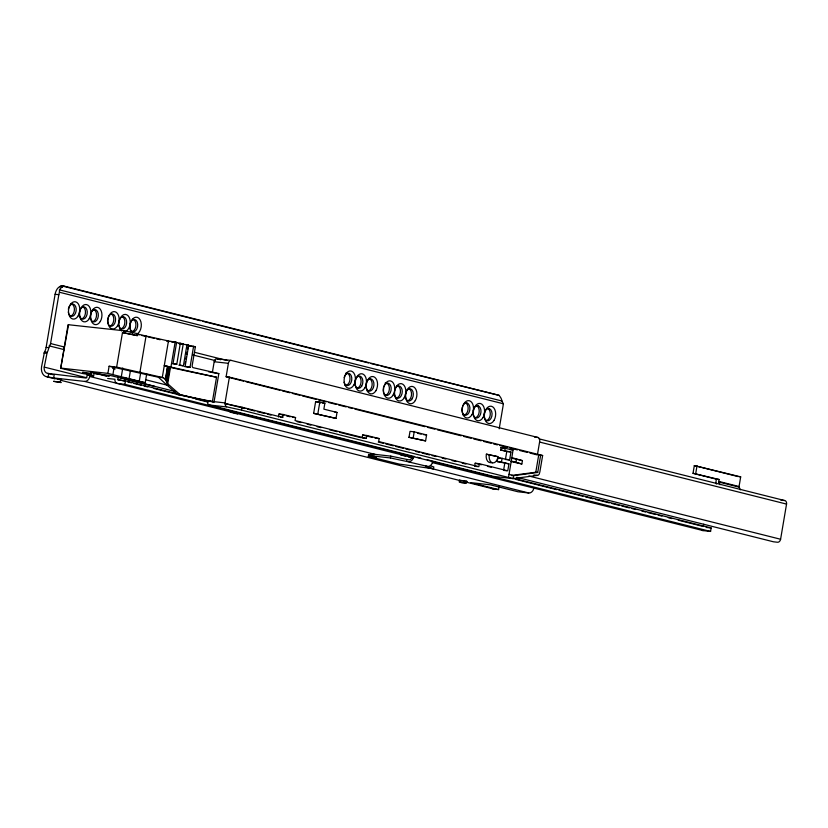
<?xml version="1.0" encoding="UTF-8"?>
<svg xmlns="http://www.w3.org/2000/svg" width="828" height="828" viewBox="0 0 828 828"><rect width="100%" height="100%" fill="white"/><g stroke="black" fill="none" stroke-linecap="round" stroke-linejoin="round"><path stroke-width="1.24" d="M118.052 377.102L117.949 380L125.494 380.859L208.263 401.642M740.284 489.824L739.042 486.647L740.687 476.856L694.319 465.584L693.015 473.305L719.087 479.484L718.756 481.803L719.987 484.722M122.482 332.577L137.21 335.599L122.482 332.577L116.644 367.104L163.53 377.723L166.107 380.373L167.152 383.209A5.848 1.946 28.7 0 0 167.701 383.747A269.421 89.683 28.7 0 0 180.421 394.884A224.077 14.852 9.6 0 0 212.413 401.559L214.048 401.932L218.84 373.583L193.328 367.715A1.977 1.47 -84.7 0 1 192.199 365.448L195.387 346.715L188.256 345.524M137.541 333.663L124.459 330.827L68.072 324.679L60.703 368.263L82.903 373.583L92.011 374.96M499.201 428.811L503.01 406.269A9.822 6.313 -83.6 0 0 503.227 403.722A12.161 6.438 61.6 0 0 501.944 401.011A9.822 6.313 -83.6 0 0 500.309 397.016L499.098 395.36L63.932 286.053L61.241 285.753L59.595 286.685A9.822 6.313 -83.6 0 0 55.103 294.282L46.12 347.398A9.822 6.313 -83.6 0 1 44.484 352.014L41.555 366.794A9.429 7.193 -75.9 0 0 47.165 376.875L54.689 378.758M52.775 374.66L47.755 373.397A5.889 4.492 -75.9 0 1 44.246 367.094L47.175 352.324A9.822 6.313 -83.6 0 0 48.811 347.698L50.58 343.548L58.84 294.696A9.822 6.313 -83.6 0 1 59.471 292.253A12.161 6.438 61.6 0 1 59.492 289.872A9.822 6.313 -83.6 0 1 62.286 286.985L63.932 286.053M47.165 376.875L48.086 376.978L48.676 373.5L85.191 377.941A1.966 1.501 -75.9 0 0 87.012 376.171L87.23 374.918L93.605 376.15L94.195 372.704L91.504 372.403L90.914 375.85L93.605 376.15M48.086 376.978L53.644 377.941L54.234 374.463M60.703 368.263L68.569 324.555M60.32 382.236L53.551 381.325L61.179 382.577L60.32 382.236L60.806 379.348L54.213 378.499M53.644 377.941L84.601 381.418A5.496 4.192 -75.9 0 0 89.703 376.481L89.921 375.219M146.711 373.821L145.21 382.733L107.899 373.387L109.099 366.255L116.644 367.104M124.138 332.763L124.459 330.827M121.302 376.73L122.772 368.015M132.314 334.191L132.635 332.256M413.348 456.787L124.904 384.337L125.494 380.859M129.085 378.582L130.348 371.11M137.21 335.599L137.562 333.498M139.88 372.486L146.049 336.023L136.641 333.839M139.28 381.149L140.77 372.279M162.288 377.423L168.457 340.96L146.049 336.023M165.352 379.514L167.566 366.421L164.213 365.634L216.532 377.216L212.413 401.559M165.693 379.855L167.566 366.421M166.345 381.346L168.808 366.804L167.949 366.514M167.152 383.209L169.854 367.28L168.86 366.97M167.701 383.747L170.464 367.425L169.854 367.28M170.982 366.732L175.153 342.057L168.457 340.96M175.153 342.057L176.623 342.399L173.052 363.471L176.768 364.32L180.328 343.247L171.272 341.829M180.328 343.247L183.247 343.92L179.676 364.993L183.392 365.852L186.952 344.779L178.983 343.61M185.12 364.113L185.534 361.639M185.958 359.155L186.372 356.682M186.797 354.198L187.211 351.714M187.635 349.24L188.049 346.756M186.952 344.779L188.712 345.183L185.151 366.255L190.016 367.373L193.586 346.301M212.475 371.855L214.183 361.732A3.529 2.267 -83.6 0 1 216.988 358.814L231.188 360.408L538.045 437.484A3.529 2.267 -83.6 0 1 539.67 441.521L537.403 454.945L529.899 453.061M243.618 381.149L226.116 376.75L228.383 363.326A3.529 2.267 -83.6 0 1 231.188 360.408M226.634 406.724A3.685 3.012 -85.8 0 1 225.64 405.803A3.529 2.888 -85.8 0 1 224.999 403.992L224.968 403.526A3.529 2.267 -83.6 0 1 225.04 402.905L229.397 377.123L226.116 376.75M539.545 473.316A3.529 2.267 -83.6 0 1 537.527 475.375L513.112 478.615L241.497 410.088L241.983 407.221L224.968 403.526L244.891 408.535M278.519 416.981L279.026 414L283.207 414.476L295.575 417.581L295.068 420.552L366.307 438.447L366.814 435.476L362.633 435L362.126 437.981L366.307 438.447M280.609 417.209L282.71 417.447L283.207 414.476M313.646 413.358L315.634 401.611L319.825 402.077L324.845 403.339L323.862 409.135L337.017 412.437L336.013 418.388L313.646 413.358L336.013 418.388M317.838 413.824L319.825 402.077M430.467 465.853L433.81 466.94L433.499 468.772L399.096 464.063L368.336 456.331L368.646 454.5L370.996 454.758M368.336 456.331L376.554 457.253L370.406 455.71L370.716 453.879L390.744 456.124L408.877 459.83A3.633 2.774 -75.9 0 0 412.24 456.559M366.814 435.476L379.183 438.581L378.675 441.552L478.843 466.713L479.35 463.711L475.168 463.235L474.661 466.247L477.797 466.599M370.406 455.71L390.433 457.956L390.744 456.124M409.001 437.308L410.015 431.357L414.197 431.823L426.596 434.938L425.592 440.889L409.001 437.308L425.592 440.889M390.433 457.956L406.62 461.444L406.931 459.612M413.193 437.774L414.197 431.823M465.926 482.921C448.465 478.708 470.439 486.864 466.226 481.182L459.374 480.168L460.668 480.602M479.35 463.711L507.761 470.842L508.941 463.908L497.255 461.558L497.928 457.605L509.603 459.954L510.948 451.995L500.619 449.977L501.033 447.524L513.039 449.956L511.28 461.02L521.847 463.98L522.416 460.616L511.849 457.656M508.941 463.908L501.437 462.024L502.11 458.07M504.801 450.442L505.215 447.989M466.195 482.124L493.798 489.058L498.58 489.596L499.17 486.119M504.749 463.442L503.579 470.376L506.715 470.728M500.619 449.977L506.767 451.519L505.422 459.488L509.603 459.954M508.547 477.166L511.28 461.02M513.205 478.594L513.702 475.645L537.734 472.457L540.684 455.038L229.397 377.123M515.927 462.49L516.496 459.136M513.702 475.645L511.393 475.469L535.788 472.239L538.738 454.82M539.773 472.426L542.63 455.524L540.684 455.038M695.706 473.606L697.01 465.885M703.334 526.494L703.717 524.217M693.015 473.305L716.396 479.184L716.065 481.109A4.513 3.447 -75.9 0 0 716.365 484.018M432.206 462.562L703.096 530.603L710.569 531.441L711.159 527.964L513.008 478.191M516.682 477.29L773.466 541.791L777.502 542.247A3.333 2.546 -75.9 0 0 780.597 539.245L786.548 504.086A3.333 2.546 -75.9 0 0 784.561 500.516L539.049 438.85M218.84 373.583L217.557 373.552A227.762 15.09 9.6 0 1 211.906 372.414M214.048 401.932L212.765 401.901A227.762 15.09 9.6 0 1 177.968 394.645A273.685 91.111 28.7 0 1 170.33 388.042A274.192 91.277 28.7 0 1 158.479 377.257L109.099 366.255M466.495 481.534L467.095 481.472L466.226 481.182M60.713 379.669L61.676 379.679L60.806 379.348M158.479 377.257L163.53 377.723M177.968 394.645L180.421 394.884M466.133 481.503L463.463 481.14M172.348 341.943L176.623 342.399M178.972 343.465L183.247 343.92M186.341 344.924L188.712 345.183M59.595 286.685L62.286 286.985M55.103 294.282L58.84 294.696M189.25 346.021L195.387 346.715M214.183 361.732L228.383 363.326M499.098 395.36L381.035 366.079M46.12 347.398L48.811 347.698M44.484 352.014L47.175 352.324M43.884 353.018L46.575 353.318M466.951 403.019L465.16 402.812A6.189 3.974 -83.6 0 1 468.006 409.87A6.189 3.974 -83.6 0 1 463.1 414.983M476.235 405.596L478.025 405.792M489.1 408.577A6.189 3.974 -83.6 0 0 484.194 416.867A6.189 3.974 -83.6 0 0 490.911 418.554A6.189 3.974 -83.6 0 0 489.1 408.577L487.309 408.38A6.189 3.974 -83.6 0 1 490.217 414.952A6.189 3.974 -83.6 0 1 485.87 420.624M114.057 367.301L112.95 374.639M61.2 368.139L107.899 373.387M91.339 373.324L82.562 372.341L91.308 374.535M95.096 373.738L110.145 375.436L154.577 386.314M107.64 378.458L114.947 379.276A4.119 3.146 -75.9 0 0 117.431 383.488L124.904 384.337M322.744 403.101L324.845 403.339M47.755 373.397L48.676 373.5M334.926 412.209L337.017 412.437M534.495 437.08L538.045 437.484M225.04 402.905L207.549 400.949A3.529 2.267 -83.6 0 0 209.173 404.975L414.693 456.601M209.173 404.975L227.389 407.024L241.497 410.088M292.439 417.229L295.575 417.581M423.46 434.586L426.596 434.938M509.903 449.604L513.039 449.956M738.897 476.649L740.687 476.856M506.767 451.519L510.948 451.995M539.494 455.172L542.63 455.524M374.991 438.105L379.183 438.581M716.396 479.184L719.087 479.484M490.9 462.469A6.872 4.419 -83.6 0 1 486.378 454.179L497.959 456.673A6.872 4.419 -83.6 0 1 492.443 462.811L489.451 462.479M497.959 456.673L486.378 454.179M522.416 460.616L511.083 458.039M521.847 463.98L510.514 461.403M497.255 461.558L501.437 462.024M535.788 472.239L537.734 472.457M780.752 500.091L784.561 500.516M533.884 474.961L537.527 475.375M406.62 461.444L427.631 466.454A5.496 4.192 -75.9 0 0 432.733 461.517L413.658 456.725A5.496 4.192 -75.9 0 1 408.566 461.662M427.631 466.454L425.685 466.236L433.499 468.772M513.112 478.615L493.643 476.431L427.227 459.747M533.874 488.044A5.496 4.192 -75.9 0 1 528.771 492.981L518.017 491.78L490.331 484.825L470.894 482.641L498.58 489.596M706.18 527.405L711.159 527.964M60.278 379.628L57.442 379.203M145.21 382.733L127.936 378.717L120.867 377.868L174.729 391.396M172.214 363.658L176.768 364.32M178.838 365.179L183.392 365.852M184.696 366.597L190.016 367.373M123.755 331.479L124.883 331.676A8.735 5.62 -83.6 0 0 129.872 319.153A8.735 5.62 -83.6 0 0 121.012 316.927A8.735 5.62 -83.6 0 0 121.509 330.838M136.755 334.315L139.239 334.874M141.733 335.443L146.711 336.572M147.933 336.861L154.07 338.31M156.523 338.89L160.208 339.759M61.241 285.753L200.448 320.715M202.953 321.347L368.491 362.923M370.996 363.554L378.52 365.448M59.492 289.872L501.944 401.011M59.471 292.253L503.227 403.722M694.319 465.584L737.996 476.555M166.687 341.146L168.829 341.685M718.756 481.41L739.052 486.512M718.818 482.041L739.125 487.143M194.59 352.324L227.151 360.511M216.988 358.814L220.745 359.756M192.986 354.995L215.518 360.656M539.856 442.121L786.548 504.086M246.113 381.77L279.874 390.257M282.369 390.878L289.872 392.762M292.367 393.393L299.871 395.277M302.375 395.908L316.12 399.365M318.625 399.986L326.128 401.87M328.623 402.501L336.127 404.385M338.631 405.016L346.125 406.9M348.629 407.521L352.376 408.463M354.881 409.094L424.888 426.679M427.393 427.31L434.886 429.194M437.391 429.825L461.144 435.787M463.639 436.418L471.142 438.302M473.647 438.923L481.14 440.806M483.645 441.438L491.149 443.322M493.643 443.953L497.4 444.895M499.895 445.526L507.398 447.41M509.903 448.031L517.396 449.914M519.901 450.546L527.405 452.43M501.033 447.524L504.387 448.362M315.634 401.611L320.653 402.874M417.457 433.23L421.173 434.162M50.58 343.548L64.377 347.015M497.928 457.605L500.422 458.226M49.121 345.866L64.18 349.644M112.629 368.429L115.123 369.05M145.531 379.731L168.084 385.393M528.823 476.007L780.597 539.245M279.026 414L283.973 415.242M286.447 415.863L290.152 416.794M362.633 435L372.517 437.484M475.168 463.235L481.337 464.787M487.516 466.34L491.221 467.271M241.983 407.221L282.71 417.447M247.386 409.156L254.858 411.03M257.353 411.661L264.825 413.534M267.309 414.166L271.046 415.097M297.138 421.649L300.885 422.59M307.136 424.164L310.883 425.106M317.134 426.679L320.881 427.621M329.627 429.815L337.131 431.698M339.625 432.33L360.873 437.66M378.251 442.028L383.26 443.28M385.755 443.911L393.269 445.795M395.774 446.427L403.288 448.321M405.792 448.942L409.549 449.883M415.811 451.457L419.568 452.409M422.073 453.03L429.587 454.924M432.092 455.545L435.839 456.497M442.1 458.07L445.857 459.012M452.119 460.585L455.876 461.527M462.138 463.1L465.895 464.042M94.195 372.704L109.203 376.471M91.504 372.403L106.512 376.171M117.669 379.39L125.194 381.273M127.698 381.905L131.466 382.846M133.97 383.478L141.495 385.372M144 386.003L147.767 386.945M154.039 388.518L177.865 394.511M195.418 398.92L207.963 402.066M515.223 479.246L556.602 489.638M559.117 490.269L582.943 496.251M585.448 496.883L592.972 498.777M595.487 499.408L609.273 502.875M611.788 503.496L619.313 505.39M621.818 506.022L629.342 507.906M631.847 508.537L635.614 509.489M641.886 511.062L645.643 512.004M648.158 512.635L655.683 514.53M658.188 515.161L661.945 516.103M668.217 517.676L671.984 518.618M678.256 520.191L702.082 526.184M417.198 457.232L420.966 458.174M87.23 374.918L89.683 375.539M432.164 461.506L710.569 531.441M89.703 376.481L412.168 457.48M230.049 412.106L237.584 414M400.69 454.965L405.71 456.228M408.225 456.859L413.244 458.122M44.246 367.094L86.899 377.806M84.601 381.418L374.981 454.355M426.751 467.354L528.771 492.981M370.716 453.879L374.411 454.8M368.646 454.5L371.11 455.121M60.961 380.342L459.923 480.55M509.034 474.299L513.453 475.696M126.115 378.096A3.333 2.546 -75.9 0 1 124.904 378.324M216.532 377.216A224.077 14.852 9.6 0 1 170.464 367.425M210.788 372.186A227.762 15.09 9.6 0 1 208.552 371.731M68.32 309.227A6.189 3.974 -83.6 0 1 74.551 304.87A6.189 3.974 -83.6 0 1 74.385 315.002A6.189 3.974 -83.6 0 1 68.279 312.094M79.902 310.179A6.189 3.974 -83.6 0 1 86.743 309.372A6.189 3.974 -83.6 0 1 83.493 319.07A6.189 3.974 -83.6 0 1 79.602 311.069M70.815 303.835A6.189 3.974 -83.6 0 1 74.396 310.014A6.189 3.974 -83.6 0 1 69.997 316.161M90.676 313.853A6.189 3.974 -83.6 0 1 97.456 311.411A6.189 3.974 -83.6 0 1 95.189 321.626A6.189 3.974 -83.6 0 1 90.469 314.795M92.964 309.403A6.189 3.974 -83.6 0 1 96.534 315.571A6.189 3.974 -83.6 0 1 92.136 321.73M108.199 317.29A6.189 3.974 -83.6 0 1 115.04 316.482A6.189 3.974 -83.6 0 1 111.79 326.18A6.189 3.974 -83.6 0 1 107.899 318.18M118.766 321.906A6.189 3.974 -83.6 0 1 124.821 317.393A6.189 3.974 -83.6 0 1 125.173 327.236A6.189 3.974 -83.6 0 1 118.901 325.663M130.348 322.848A6.189 3.974 -83.6 0 1 137.189 322.04A6.189 3.974 -83.6 0 1 133.939 331.749A6.189 3.974 -83.6 0 1 130.048 323.738M132.335 319.287A6.189 3.974 -83.6 0 1 135.802 326.429A6.189 3.974 -83.6 0 1 130.296 331.314M131.269 332.018A8.735 5.62 -83.6 0 1 132.811 318.821A8.735 5.62 -83.6 0 1 140.946 321.937A8.735 5.62 -83.6 0 1 136.848 334.16M366.286 383.085A6.189 3.974 -83.6 0 1 373.066 380.642A6.189 3.974 -83.6 0 1 370.799 390.857A6.189 3.974 -83.6 0 1 366.079 384.016M344.137 377.516A6.189 3.974 -83.6 0 1 350.316 374.266A6.189 3.974 -83.6 0 1 350.172 384.016A6.189 3.974 -83.6 0 1 344.065 382.225M357.499 375.85A6.189 3.974 -83.6 0 1 361.07 382.019A6.189 3.974 -83.6 0 1 356.671 388.177M345.793 373.138A6.189 3.974 -83.6 0 1 349.996 379.245A6.189 3.974 -83.6 0 1 344.986 385.31M394.583 390.185A6.189 3.974 -83.6 0 1 401.083 387.318A6.189 3.974 -83.6 0 1 399.893 397.44A6.189 3.974 -83.6 0 1 394.242 393.062M396.871 385.734A6.189 3.974 -83.6 0 1 400.441 391.913A6.189 3.974 -83.6 0 1 396.043 398.061M383.809 386.51A6.189 3.974 -83.6 0 1 390.65 385.703A6.189 3.974 -83.6 0 1 387.4 395.411A6.189 3.974 -83.6 0 1 383.509 387.411M385.165 383.033A6.189 3.974 -83.6 0 1 389.377 389.129A6.189 3.974 -83.6 0 1 384.358 395.204M473.119 410.905A6.189 3.974 -83.6 0 1 479.174 406.393A6.189 3.974 -83.6 0 1 479.526 416.246A6.189 3.974 -83.6 0 1 473.254 414.673M462.552 406.3A6.189 3.974 -83.6 0 1 469.393 405.482A6.189 3.974 -83.6 0 1 466.143 415.19A6.189 3.974 -83.6 0 1 462.252 407.19M475.614 405.523A6.189 3.974 -83.6 0 1 479.195 411.692A6.189 3.974 -83.6 0 1 474.796 417.84M82.51 306.702A6.189 3.974 -83.6 0 1 85.356 313.76A6.189 3.974 -83.6 0 1 80.451 318.873M110.807 313.802A6.189 3.974 -83.6 0 1 113.767 319.898A6.189 3.974 -83.6 0 1 109.989 325.984M122.472 316.813A6.189 3.974 -83.6 0 1 124.635 324.121A6.189 3.974 -83.6 0 1 119.822 328.757M369.184 378.706A6.189 3.974 -83.6 0 1 372.031 385.765A6.189 3.974 -83.6 0 1 367.125 390.878M409.156 388.829A6.189 3.974 -83.6 0 1 411.402 395.66A6.189 3.974 -83.6 0 1 407.117 400.845M493.798 489.058A9.429 7.193 -75.9 0 1 491.656 488.354M703.096 530.603A4.119 3.146 -75.9 0 1 701.419 529.672M91.546 375.032A5.496 4.192 -75.9 0 1 90.894 372.766M679.26 523.927A5.496 4.192 -75.9 0 1 678.66 523.648M492.443 462.811A6.872 4.419 -83.6 0 1 489.369 454.51M78.153 315.913A8.735 5.62 -83.6 0 0 75.596 301.827A8.735 5.62 -83.6 0 0 68.672 313.533A8.735 5.62 -83.6 0 0 78.153 315.913M89.227 318.687A8.735 5.62 -83.6 0 0 86.671 304.611A8.735 5.62 -83.6 0 0 79.747 316.306A8.735 5.62 -83.6 0 0 89.227 318.687M100.302 321.471A8.735 5.62 -83.6 0 0 97.745 307.385A8.735 5.62 -83.6 0 0 90.821 319.09A8.735 5.62 -83.6 0 0 100.302 321.471M117.524 325.797A8.735 5.62 -83.6 0 0 114.968 311.711A8.735 5.62 -83.6 0 0 108.044 323.417A8.735 5.62 -83.6 0 0 117.524 325.797M375.912 390.702A8.735 5.62 -83.6 0 0 373.345 376.616A8.735 5.62 -83.6 0 0 366.431 388.322A8.735 5.62 -83.6 0 0 375.912 390.702M361.722 386.096A6.189 3.974 -83.6 0 0 359.911 376.129A6.189 3.974 -83.6 0 0 355.005 384.409A6.189 3.974 -83.6 0 0 361.722 386.096M364.837 387.918A8.735 5.62 -83.6 0 0 362.271 373.832A8.735 5.62 -83.6 0 0 355.357 385.537A8.735 5.62 -83.6 0 0 364.837 387.918M412.168 398.765A6.189 3.974 -83.6 0 0 410.357 388.798A6.189 3.974 -83.6 0 0 405.451 397.088A6.189 3.974 -83.6 0 0 412.168 398.765M353.763 385.134A8.735 5.62 -83.6 0 0 351.207 371.058A8.735 5.62 -83.6 0 0 344.282 382.753A8.735 5.62 -83.6 0 0 353.763 385.134M415.283 400.586A8.735 5.62 -83.6 0 0 412.717 386.51A8.735 5.62 -83.6 0 0 405.803 398.206A8.735 5.62 -83.6 0 0 415.283 400.586M404.209 397.813A8.735 5.62 -83.6 0 0 401.652 383.726A8.735 5.62 -83.6 0 0 394.728 395.432A8.735 5.62 -83.6 0 0 404.209 397.813M393.134 395.028A8.735 5.62 -83.6 0 0 390.578 380.942A8.735 5.62 -83.6 0 0 383.654 392.648A8.735 5.62 -83.6 0 0 393.134 395.028M494.026 420.376A8.735 5.62 -83.6 0 0 491.47 406.289A8.735 5.62 -83.6 0 0 484.546 417.985A8.735 5.62 -83.6 0 0 494.026 420.376M482.952 417.591A8.735 5.62 -83.6 0 0 480.395 403.505A8.735 5.62 -83.6 0 0 473.471 415.211A8.735 5.62 -83.6 0 0 482.952 417.591M471.877 414.807A8.735 5.62 -83.6 0 0 469.321 400.721A8.735 5.62 -83.6 0 0 462.397 412.427A8.735 5.62 -83.6 0 0 471.877 414.807"/></g></svg>
